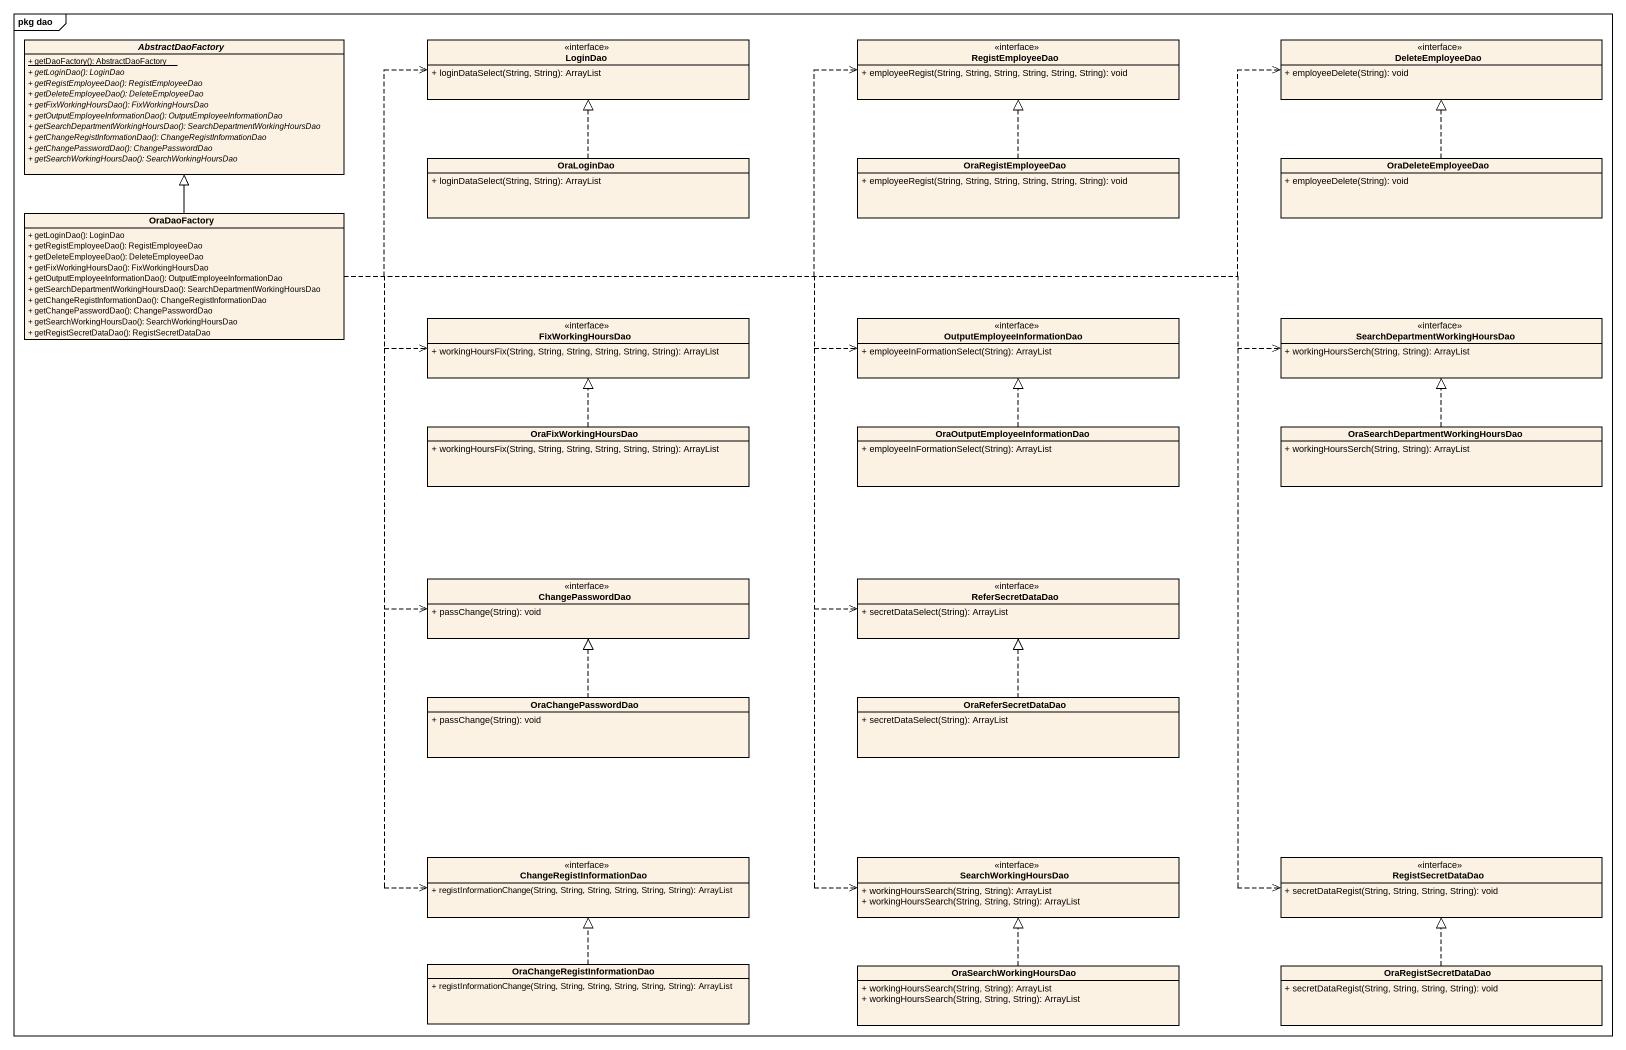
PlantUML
@startuml
mainframe pkg dao
hide circle
hide empty members
skinparam classAttributeIconSize 0
abstract class AbstractDaoFactory {
  {static} + getDaoFactory(): AbstractDaoFactory
  {abstract} + getLoginDao(): LoginDao
  {abstract} + getRegistEmployeeDao(): RegistEmployeeDao
  {abstract} + getDeleteEmployeeDao(): DeleteEmployeeDao
  {abstract} + getFixWorkingHoursDao(): FixWorkingHoursDao
  {abstract} + getOutputEmployeeInformationDao(): OutputEmployeeInformationDao
  {abstract} + getSearchDepartmentWorkingHoursDao(): SearchDepartmentWorkingHoursDao
  {abstract} + getChangeRegistInformationDao(): ChangeRegistInformationDao
  {abstract} + getChangePasswordDao(): ChangePasswordDao
  {abstract} + getSearchWorkingHoursDao(): SearchWorkingHoursDao
}
class LoginDao <<interface>> {
  + loginDataSelect(String, String): ArrayList
}
class RegistEmployeeDao <<interface>> {
  + employeeRegist(String, String, String, String, String, String): void
}
class DeleteEmployeeDao <<interface>> {
  + employeeDelete(String): void
}
class OraLoginDao {
  + loginDataSelect(String, String): ArrayList
}
class OraRegistEmployeeDao {
  + employeeRegist(String, String, String, String, String, String): void
}
class OraDeleteEmployeeDao {
  + employeeDelete(String): void
}
class OraDaoFactory {
  + getLoginDao(): LoginDao
  + getRegistEmployeeDao(): RegistEmployeeDao
  + getDeleteEmployeeDao(): DeleteEmployeeDao
  + getFixWorkingHoursDao(): FixWorkingHoursDao
  + getOutputEmployeeInformationDao(): OutputEmployeeInformationDao
  + getSearchDepartmentWorkingHoursDao(): SearchDepartmentWorkingHoursDao
  + getChangeRegistInformationDao(): ChangeRegistInformationDao
  + getChangePasswordDao(): ChangePasswordDao
  + getSearchWorkingHoursDao(): SearchWorkingHoursDao
  + getRegistSecretDataDao(): RegistSecretDataDao
}
class FixWorkingHoursDao <<interface>> {
  + workingHoursFix(String, String, String, String, String, String): ArrayList
}
class OutputEmployeeInformationDao <<interface>> {
  + employeeInFormationSelect(String): ArrayList
}
class "SearchDepartmentWorkingHoursDao" as SearchDepartmentWorkingHours <<interface>> {
  + workingHoursSerch(String, String): ArrayList
}
class OraFixWorkingHoursDao {
  + workingHoursFix(String, String, String, String, String, String): ArrayList
}
class "OraOutputEmployeeInformationDao" as OraOutputEmployeeInformation {
  + employeeInFormationSelect(String): ArrayList
}
class "OraSearchDepartmentWorkingHoursDao" as OraSearchDepartmentWorkingHo {
  + workingHoursSerch(String, String): ArrayList
}
class ChangePasswordDao <<interface>> {
  + passChange(String): void
}
class ReferSecretDataDao <<interface>> {
  + secretDataSelect(String): ArrayList
}
class OraChangePasswordDao {
  + passChange(String): void
}
class OraReferSecretDataDao {
  + secretDataSelect(String): ArrayList
}
class ChangeRegistInformationDao <<interface>> {
  + registInformationChange(String, String, String, String, String, String): ArrayList
}
class SearchWorkingHoursDao <<interface>> {
  + workingHoursSearch(String, String): ArrayList
  + workingHoursSearch(String, String, String): ArrayList
}
class RegistSecretDataDao <<interface>> {
  + secretDataRegist(String, String, String, String): void
}
class "OraChangeRegistInformationDao" as OraChangeRegistInformationDa {
  + registInformationChange(String, String, String, String, String, String): ArrayList
}
class OraSearchWorkingHoursDao {
  + workingHoursSearch(String, String): ArrayList
  + workingHoursSearch(String, String, String): ArrayList
}
class OraRegistSecretDataDao {
  + secretDataRegist(String, String, String, String): void
}
OraLoginDao .up.|> LoginDao
OraRegistEmployeeDao .up.|> RegistEmployeeDao
OraDeleteEmployeeDao .up.|> DeleteEmployeeDao
OraDaoFactory -up-|> AbstractDaoFactory
OraDaoFactory .right.> LoginDao
OraDaoFactory .right.> RegistEmployeeDao
OraDaoFactory .right.> DeleteEmployeeDao
OraDaoFactory .right.> FixWorkingHoursDao
OraDaoFactory .right.> OutputEmployeeInformationDao
OraDaoFactory .right.> SearchDepartmentWorkingHours
OraDaoFactory ..> ChangePasswordDao
OraDaoFactory .right.> ReferSecretDataDao
OraDaoFactory ..> ChangeRegistInformationDao
OraDaoFactory ..> SearchWorkingHoursDao
OraDaoFactory .right.> RegistSecretDataDao
OraFixWorkingHoursDao .up.|> FixWorkingHoursDao
OraOutputEmployeeInformation .up.|> OutputEmployeeInformationDao
OraSearchDepartmentWorkingHo .up.|> SearchDepartmentWorkingHours
OraChangePasswordDao .up.|> ChangePasswordDao
OraReferSecretDataDao .up.|> ReferSecretDataDao
OraChangeRegistInformationDa .up.|> ChangeRegistInformationDao
OraSearchWorkingHoursDao .up.|> SearchWorkingHoursDao
OraRegistSecretDataDao .up.|> RegistSecretDataDao
@enduml
